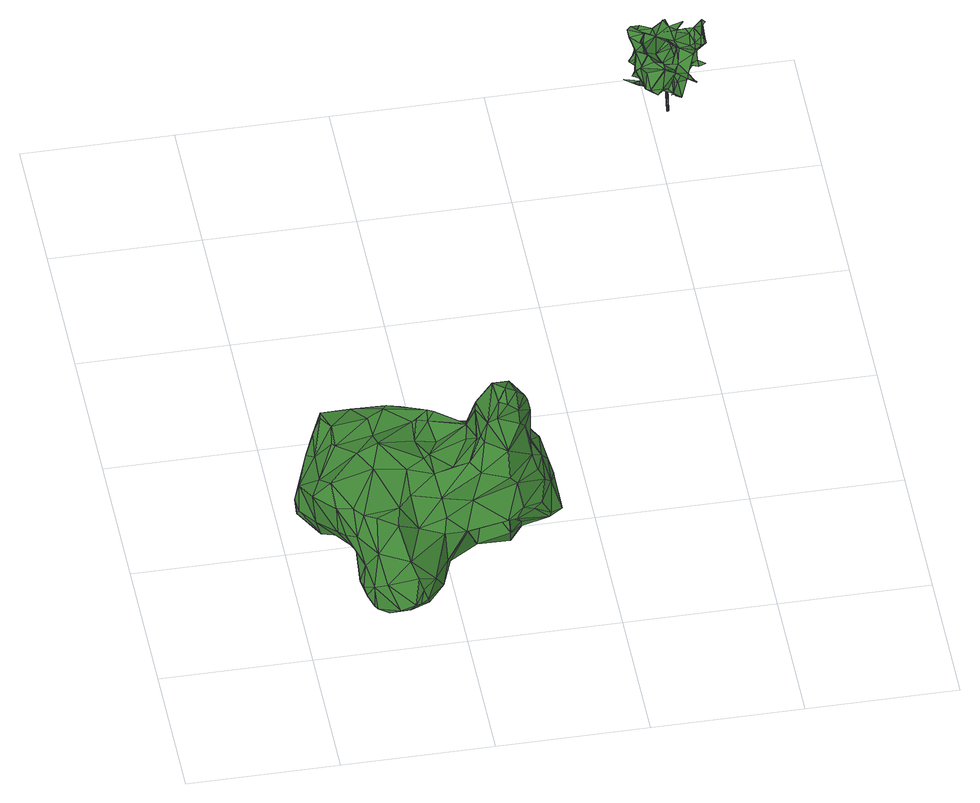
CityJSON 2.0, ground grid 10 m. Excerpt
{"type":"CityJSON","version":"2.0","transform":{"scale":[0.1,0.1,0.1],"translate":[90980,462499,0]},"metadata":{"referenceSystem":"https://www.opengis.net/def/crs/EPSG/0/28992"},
"CityObjects":{
"tree1":{"type":"SolitaryVegetationObject","attributes":{"gtid":12,"crown_width_m":14.6,"crown_median_z":6.09,"trunk_H_m":5.41,"trunk_DBH_m":0.623,"trunk_radius_m":0.311,"trunk_base_height_m":0.68,"original_gtid":"12"},"geometry":[{"type":"Solid","lod":"3","boundaries":[[[[0,1,2]],[[3,4,5]],[[6,7,8]],[[9,10,11]],[[12,13,14]],[[15,16,17]],[[18,19,20]],[[21,22,23]],[[24,25,26]],[[27,28,29]],[[30,31,32]],[[33,34,35]],[[36,35,34]],[[37,38,39]],[[40,41,42]],[[43,10,44]],[[39,45,37]],[[46,47,48]],[[49,50,51]],[[52,5,53]],[[54,26,40]],[[55,56,57]],[[3,58,4]],[[59,15,17]],[[60,49,61]],[[11,62,63]],[[49,60,64]],[[38,37,65]],[[66,45,39]],[[16,67,68]],[[69,70,71]],[[72,13,73]],[[74,22,75]],[[40,26,25]],[[76,77,78]],[[40,42,54]],[[39,38,79]],[[25,41,40]],[[42,41,80]],[[81,82,83]],[[84,85,58]],[[72,14,13]],[[77,86,78]],[[87,88,89]],[[90,35,91]],[[75,22,21]],[[53,5,4]],[[92,93,94]],[[92,94,95]],[[89,96,63]],[[23,97,21]],[[14,98,43]],[[35,36,91]],[[75,99,100]],[[74,101,22]],[[12,68,67]],[[80,41,102]],[[53,103,52]],[[104,105,106]],[[76,107,0]],[[17,16,108]],[[84,78,85]],[[27,59,28]],[[22,101,23]],[[109,2,110]],[[111,112,113]],[[114,59,17]],[[114,28,59]],[[115,72,74]],[[116,117,87]],[[118,119,120]],[[2,77,76]],[[2,76,0]],[[8,121,6]],[[76,58,3]],[[119,122,96]],[[14,68,12]],[[123,54,124]],[[54,123,125]],[[68,108,16]],[[126,127,128]],[[49,51,61]],[[35,129,33]],[[130,33,129]],[[27,15,59]],[[131,55,132]],[[29,13,12]],[[94,90,133]],[[94,134,90]],[[97,73,29]],[[97,29,28]],[[79,127,126]],[[75,62,115]],[[45,66,135]],[[43,68,14]],[[128,28,114]],[[108,68,44]],[[136,137,138]],[[139,18,140]],[[141,142,122]],[[143,144,5]],[[145,106,105]],[[146,88,87]],[[147,33,130]],[[104,106,60]],[[64,148,50]],[[51,50,149]],[[128,150,151]],[[102,152,80]],[[46,153,154]],[[8,61,121]],[[92,155,156]],[[3,157,158]],[[5,157,3]],[[56,159,160]],[[161,148,64]],[[2,1,110]],[[139,162,18]],[[162,19,18]],[[163,164,165]],[[57,145,55]],[[148,139,140]],[[166,117,167]],[[161,139,148]],[[168,167,117]],[[148,140,50]],[[160,161,169]],[[170,159,55]],[[170,55,131]],[[64,169,161]],[[56,55,159]],[[64,50,49]],[[171,117,166]],[[171,87,117]],[[172,30,94]],[[98,72,173]],[[174,165,164]],[[154,153,47]],[[115,74,75]],[[73,74,72]],[[37,45,6]],[[168,175,65]],[[176,89,177]],[[131,118,170]],[[160,139,161]],[[107,1,0]],[[117,175,168]],[[32,31,165]],[[94,30,134]],[[178,179,180]],[[118,181,182]],[[183,52,83]],[[143,5,52]],[[93,172,94]],[[29,73,13]],[[93,105,172]],[[118,120,170]],[[162,170,120]],[[184,185,186]],[[182,181,143]],[[144,143,181]],[[97,28,128]],[[131,156,187]],[[131,132,156]],[[29,12,27]],[[39,79,126]],[[39,126,66]],[[71,152,69]],[[186,91,188]],[[189,190,186]],[[189,191,190]],[[54,192,193]],[[194,189,113]],[[167,149,50]],[[149,121,61]],[[23,101,97]],[[97,101,73]],[[73,101,74]],[[186,185,189]],[[107,95,195]],[[194,107,195]],[[97,127,21]],[[194,1,107]],[[153,196,47]],[[105,197,145]],[[130,178,198]],[[92,95,155]],[[86,77,24]],[[78,86,193]],[[78,193,192]],[[189,194,191]],[[195,191,194]],[[190,91,186]],[[188,91,36]],[[188,199,184]],[[41,25,200]],[[113,185,111]],[[115,62,173]],[[62,201,173]],[[113,189,185]],[[41,200,102]],[[188,36,199]],[[184,186,188]],[[195,133,191]],[[48,47,196]],[[111,184,199]],[[108,202,17]],[[185,184,111]],[[190,133,90]],[[191,133,190]],[[111,203,112]],[[103,53,81]],[[204,109,205]],[[14,72,98]],[[12,67,27]],[[15,67,16]],[[27,67,15]],[[112,194,113]],[[35,134,206]],[[20,89,88]],[[147,102,205]],[[147,205,33]],[[62,11,201]],[[55,145,197]],[[156,132,92]],[[166,167,50]],[[140,166,50]],[[171,18,146]],[[87,171,146]],[[20,88,18]],[[18,88,146]],[[98,173,201]],[[207,208,48]],[[48,209,207]],[[128,127,97]],[[171,140,18]],[[171,166,140]],[[102,147,152]],[[61,8,210]],[[181,157,144]],[[176,177,65]],[[78,192,85]],[[11,43,201]],[[131,187,118]],[[91,190,90]],[[119,162,120]],[[119,19,162]],[[103,81,83]],[[177,62,100]],[[71,80,152]],[[211,125,123]],[[76,95,107]],[[168,37,6]],[[168,65,37]],[[116,89,176]],[[87,89,116]],[[164,163,212]],[[77,2,24]],[[83,52,103]],[[136,174,164]],[[164,135,136]],[[213,208,10]],[[44,10,208]],[[11,10,43]],[[96,214,63]],[[21,127,75]],[[199,36,34]],[[199,34,111]],[[114,150,128]],[[54,125,192]],[[135,66,215]],[[216,135,215]],[[126,215,66]],[[200,204,102]],[[109,204,200]],[[205,217,218]],[[104,212,163]],[[176,175,116]],[[65,175,176]],[[170,162,159]],[[160,159,162]],[[160,162,139]],[[212,7,164]],[[109,24,2]],[[109,200,24]],[[117,116,175]],[[115,173,72]],[[111,34,203]],[[33,203,34]],[[90,134,35]],[[85,219,58]],[[211,46,48]],[[201,43,98]],[[96,20,19]],[[132,197,92]],[[53,4,219]],[[63,177,89]],[[220,76,3]],[[6,45,7]],[[94,133,195]],[[9,183,83]],[[83,10,9]],[[43,44,68]],[[102,204,205]],[[79,99,127]],[[75,127,99]],[[114,221,150]],[[198,138,137]],[[195,95,94]],[[45,135,7]],[[84,58,76]],[[164,7,135]],[[24,26,193]],[[10,82,213]],[[203,218,112]],[[119,222,122]],[[30,172,31]],[[63,62,177]],[[100,65,177]],[[65,100,38]],[[100,62,75]],[[196,153,209]],[[119,96,19]],[[11,214,9]],[[11,63,214]],[[85,125,219]],[[163,165,223]],[[122,214,96]],[[57,56,169]],[[221,198,137]],[[60,106,169]],[[145,169,106]],[[57,169,145]],[[221,69,198]],[[202,207,71]],[[100,99,38]],[[54,42,124]],[[220,155,224]],[[135,216,136]],[[136,216,137]],[[10,83,82]],[[150,216,151]],[[221,216,150]],[[221,137,216]],[[5,144,157]],[[182,222,118]],[[119,118,222]],[[130,152,147]],[[129,35,206]],[[81,211,48]],[[6,149,168]],[[216,215,151]],[[151,215,128]],[[126,128,215]],[[153,42,80]],[[141,182,142]],[[224,76,220]],[[224,95,76]],[[180,179,225]],[[32,180,225]],[[167,168,149]],[[123,46,211]],[[182,141,222]],[[122,222,141]],[[81,53,219]],[[123,124,46]],[[163,105,104]],[[136,138,174]],[[163,223,105]],[[60,169,64]],[[160,169,56]],[[226,179,178]],[[86,24,193]],[[54,193,26]],[[149,6,121]],[[149,61,51]],[[17,70,114]],[[7,212,8]],[[134,179,226]],[[179,134,30]],[[125,211,219]],[[48,208,213]],[[125,85,192]],[[198,69,152]],[[198,152,130]],[[81,219,211]],[[224,155,95]],[[220,156,155]],[[84,76,78]],[[183,227,142]],[[202,108,208]],[[44,208,108]],[[48,196,209]],[[114,70,221]],[[221,70,69]],[[58,219,4]],[[165,174,32]],[[165,172,223]],[[93,197,105]],[[52,142,143]],[[183,142,52]],[[143,142,182]],[[156,228,187]],[[70,17,202]],[[110,229,109]],[[104,60,210]],[[129,178,130]],[[178,206,226]],[[129,206,178]],[[226,206,134]],[[212,210,8]],[[60,61,210]],[[70,202,71]],[[157,228,158]],[[3,158,228]],[[109,217,205]],[[20,96,89]],[[229,217,109]],[[218,217,112]],[[220,228,156]],[[181,228,157]],[[220,3,228]],[[79,38,99]],[[118,228,181]],[[187,228,118]],[[213,82,48]],[[208,207,202]],[[81,48,82]],[[71,207,80]],[[200,25,24]],[[104,210,212]],[[122,227,214]],[[153,46,124]],[[142,227,122]],[[9,227,183]],[[214,227,9]],[[153,124,42]],[[209,80,207]],[[209,153,80]],[[180,138,178]],[[198,178,138]],[[46,154,47]],[[93,92,197]],[[55,197,132]],[[172,105,223]],[[225,179,30]],[[225,30,32]],[[32,174,138]],[[180,32,138]],[[165,31,172]],[[33,218,203]],[[194,230,1]],[[112,230,194]],[[205,218,33]],[[112,217,230]],[[110,230,229]],[[110,1,230]],[[229,230,217]],[[231,232,233]],[[231,233,234]],[[232,235,236]],[[232,236,233]],[[233,236,237]],[[233,237,234]],[[236,235,238]],[[236,238,237]],[[237,238,239]],[[237,239,234]],[[238,235,240]],[[238,240,239]],[[239,240,241]],[[239,241,234]],[[240,235,242]],[[240,242,241]],[[241,242,243]],[[241,243,234]],[[242,235,244]],[[242,244,243]],[[244,235,245]],[[244,245,243]],[[243,245,246]],[[243,246,234]],[[246,245,247]],[[246,247,234]],[[245,235,248]],[[245,248,247]],[[247,248,249]],[[247,249,234]],[[248,235,250]],[[248,250,249]],[[249,250,251]],[[249,251,234]],[[250,235,252]],[[250,252,251]],[[251,252,253]],[[251,253,234]],[[253,252,254]],[[253,254,234]],[[252,235,255]],[[252,255,254]],[[254,255,256]],[[254,256,234]],[[255,235,257]],[[255,257,256]],[[256,257,258]],[[256,258,234]],[[257,235,259]],[[257,259,258]],[[258,259,260]],[[258,260,234]],[[259,235,261]],[[259,261,260]],[[260,261,262]],[[260,262,234]],[[261,235,263]],[[261,263,262]],[[263,235,264]],[[263,264,262]],[[262,264,265]],[[262,265,234]],[[265,264,266]],[[265,266,234]],[[264,235,267]],[[264,267,266]],[[267,235,268]],[[267,268,266]],[[266,268,269]],[[266,269,234]],[[268,235,232]],[[268,232,269]],[[269,232,231]],[[269,231,234]]]]}]},
"tree2":{"type":"SolitaryVegetationObject","attributes":{"gtid":62,"crown_width_m":5.51,"crown_median_z":5.21,"trunk_H_m":4.73,"trunk_DBH_m":0.194,"trunk_radius_m":0.0969,"trunk_base_height_m":0.48,"original_gtid":"63"},"geometry":[{"type":"MultiSurface","lod":"3","boundaries":[[[270,271,272]],[[273,274,275]],[[276,277,278]],[[279,280,281]],[[282,280,279]],[[283,284,285]],[[286,287,288]],[[289,290,291]],[[289,291,292]],[[293,294,295]],[[293,296,294]],[[297,298,299]],[[300,301,302]],[[300,302,303]],[[304,305,306]],[[307,308,309]],[[310,309,308]],[[283,285,286]],[[311,312,313]],[[314,315,316]],[[317,318,319]],[[320,321,322]],[[323,318,317]],[[320,274,324]],[[273,324,274]],[[325,301,300]],[[326,327,328]],[[329,328,327]],[[330,331,332]],[[325,333,331]],[[334,335,336]],[[337,338,339]],[[319,299,298]],[[340,341,342]],[[343,344,345]],[[346,331,347]],[[348,309,349]],[[326,350,351]],[[352,353,272]],[[322,354,284]],[[355,356,354]],[[357,358,359]],[[349,309,360]],[[361,362,363]],[[364,365,362]],[[366,362,365]],[[284,275,320]],[[367,368,369]],[[336,370,371]],[[372,373,343]],[[374,375,376]],[[377,376,375]],[[378,359,379]],[[380,360,381]],[[382,383,384]],[[338,337,385]],[[386,382,387]],[[329,388,389]],[[307,390,391]],[[392,393,394]],[[344,395,394]],[[396,397,313]],[[284,320,322]],[[315,314,378]],[[272,398,317]],[[399,383,400]],[[376,401,402]],[[355,322,321]],[[380,381,386]],[[311,403,404]],[[405,406,407]],[[408,353,367]],[[409,350,328]],[[304,306,410]],[[411,304,412]],[[413,293,414]],[[279,404,403]],[[355,276,356]],[[321,276,355]],[[276,321,277]],[[332,313,312]],[[415,416,417]],[[366,362,361]],[[329,418,419]],[[369,420,421]],[[382,384,422]],[[306,423,424]],[[389,277,321]],[[425,346,426]],[[321,324,427]],[[281,325,428]],[[301,428,325]],[[429,430,379]],[[431,432,433]],[[342,341,434]],[[411,412,435]],[[367,369,436]],[[419,352,371]],[[437,438,439]],[[306,424,440]],[[323,406,405]],[[329,389,418]],[[427,324,441]],[[394,442,344]],[[333,443,331]],[[444,331,443]],[[366,364,362]],[[445,446,392]],[[279,428,404]],[[447,404,428]],[[439,448,438]],[[357,314,449]],[[305,444,306]],[[421,358,436]],[[379,358,421]],[[407,337,339]],[[407,339,405]],[[338,405,339]],[[313,397,450]],[[304,410,412]],[[314,316,294]],[[315,451,316]],[[279,311,282]],[[452,356,453]],[[356,276,453]],[[454,377,455]],[[456,377,454]],[[457,458,326]],[[459,427,460]],[[461,345,299]],[[343,395,344]],[[301,462,463]],[[278,453,276]],[[409,464,465]],[[457,327,458]],[[326,328,350]],[[406,466,407]],[[467,468,469]],[[467,469,470]],[[435,381,360]],[[468,467,435]],[[471,295,451]],[[400,383,382]],[[301,463,302]],[[436,369,421]],[[472,402,416]],[[361,363,366]],[[292,392,395]],[[435,360,386]],[[315,471,451]],[[446,473,393]],[[392,446,393]],[[474,373,372]],[[326,365,457]],[[326,384,365]],[[402,472,374]],[[470,475,438]],[[455,424,423]],[[392,394,395]],[[471,315,291]],[[378,476,430]],[[378,430,315]],[[422,348,349]],[[283,286,463]],[[402,417,416]],[[380,400,382]],[[355,354,322]],[[411,467,470]],[[416,477,478]],[[416,478,472]],[[444,423,306]],[[449,271,270]],[[408,449,270]],[[398,272,271]],[[303,302,286]],[[463,286,302]],[[404,447,479]],[[464,370,336]],[[445,473,446]],[[452,453,278]],[[295,294,316]],[[480,336,335]],[[464,336,480]],[[408,367,436]],[[270,353,408]],[[278,481,288]],[[457,288,481]],[[441,482,281]],[[483,465,393]],[[483,409,465]],[[343,292,395]],[[297,345,298]],[[321,427,389]],[[413,414,474]],[[372,413,474]],[[440,424,456]],[[465,464,480]],[[366,457,364]],[[288,457,366]],[[457,365,364]],[[415,484,477]],[[476,484,415]],[[317,398,323]],[[283,463,284]],[[463,275,284]],[[314,296,449]],[[466,449,296]],[[295,316,451]],[[378,484,476]],[[297,299,345]],[[285,284,354]],[[330,312,404]],[[332,312,330]],[[471,291,289]],[[286,285,287]],[[353,352,427]],[[345,413,343]],[[372,343,413]],[[345,344,442]],[[319,449,485]],[[452,288,287]],[[435,360,309]],[[331,444,305]],[[300,481,440]],[[418,486,427]],[[487,350,483]],[[317,319,488]],[[489,488,319]],[[313,490,396]],[[288,452,278]],[[275,482,273]],[[404,428,331]],[[479,428,404]],[[369,368,491]],[[282,312,450]],[[492,493,332]],[[422,380,382]],[[392,401,445]],[[422,349,380]],[[478,494,469]],[[434,341,420]],[[459,321,427]],[[367,427,441]],[[381,495,386]],[[384,440,365]],[[374,376,402]],[[306,440,384]],[[306,384,410]],[[422,384,348]],[[332,346,478]],[[332,478,477]],[[431,496,432]],[[270,272,353]],[[419,418,352]],[[445,391,473]],[[325,486,333]],[[300,486,325]],[[483,473,391]],[[393,473,483]],[[399,400,386]],[[388,481,277]],[[277,481,278]],[[369,491,420]],[[491,368,420]],[[420,368,433]],[[367,433,368]],[[445,401,376]],[[356,285,354]],[[472,469,497]],[[401,315,498]],[[499,350,487]],[[350,500,308]],[[378,314,357]],[[378,357,359]],[[501,502,460]],[[501,460,321]],[[450,503,504]],[[327,388,329]],[[367,353,427]],[[435,412,360]],[[343,373,292]],[[391,390,487]],[[448,426,347]],[[347,331,448]],[[504,429,282]],[[420,429,504]],[[336,272,317]],[[388,457,481]],[[293,461,505]],[[477,416,415]],[[448,331,305]],[[477,484,332]],[[438,448,305]],[[442,393,298]],[[347,426,346]],[[483,391,487]],[[461,413,345]],[[461,293,413]],[[271,406,323]],[[398,271,323]],[[380,386,400]],[[449,318,505]],[[403,311,279]],[[458,327,326]],[[420,504,421]],[[449,505,461]],[[463,482,275]],[[482,463,462]],[[396,490,429]],[[320,275,274]],[[311,312,282]],[[412,410,382]],[[281,462,301]],[[482,462,281]],[[490,341,429]],[[382,360,412]],[[379,359,358]],[[425,478,346]],[[470,478,425]],[[478,470,494]],[[445,375,391]],[[409,419,371]],[[409,371,464]],[[480,506,465]],[[489,465,506]],[[371,272,336]],[[488,489,506]],[[419,409,329]],[[329,409,328]],[[357,449,408]],[[435,310,468]],[[309,310,435]],[[466,338,407]],[[379,504,429]],[[289,373,507]],[[296,505,466]],[[435,386,381]],[[425,475,470]],[[504,503,397]],[[501,321,502]],[[281,280,496]],[[271,466,406]],[[449,466,271]],[[342,496,280]],[[497,308,374]],[[307,374,308]],[[363,362,366]],[[321,486,389]],[[390,307,500]],[[301,447,428]],[[377,375,445]],[[483,350,409]],[[472,478,469]],[[459,508,441]],[[441,508,431]],[[484,492,332]],[[384,500,348]],[[384,326,509]],[[452,287,285]],[[393,442,394]],[[352,418,427]],[[279,281,428]],[[442,298,345]],[[319,485,299]],[[449,319,318]],[[338,466,405]],[[384,383,410]],[[410,383,399]],[[506,336,488]],[[488,336,317]],[[313,450,312]],[[506,480,336]],[[296,314,294]],[[440,486,300]],[[486,440,456]],[[373,289,292]],[[301,325,281]],[[485,510,299]],[[454,486,456]],[[333,486,454]],[[333,454,455]],[[505,296,293]],[[301,428,479]],[[404,312,311]],[[377,445,376]],[[332,490,313]],[[389,388,277]],[[496,431,508]],[[280,282,340]],[[340,342,280]],[[324,273,441]],[[401,417,402]],[[435,467,411]],[[337,407,338]],[[401,511,291]],[[424,512,456]],[[377,456,512]],[[377,512,424]],[[505,323,466]],[[496,513,432]],[[440,481,288]],[[429,504,396]],[[374,472,497]],[[497,469,310]],[[468,310,469]],[[288,481,286]],[[509,500,384]],[[308,500,509]],[[331,346,332]],[[449,461,299]],[[327,457,388]],[[378,430,484]],[[379,430,378]],[[323,505,318]],[[331,428,325]],[[330,404,331]],[[307,391,375]],[[307,375,374]],[[470,469,494]],[[498,430,476]],[[489,393,465]],[[282,429,340]],[[514,444,443]],[[514,443,333]],[[303,286,300]],[[481,300,286]],[[450,504,282]],[[432,434,433]],[[420,433,434]],[[429,341,340]],[[349,360,380]],[[492,341,493]],[[490,493,341]],[[484,341,492]],[[449,299,510]],[[489,298,393]],[[449,510,485]],[[479,447,301]],[[405,466,323]],[[509,326,351]],[[509,351,308]],[[382,386,360]],[[350,390,500]],[[350,499,390]],[[476,415,417]],[[273,482,441]],[[502,321,459]],[[502,459,460]],[[441,281,496]],[[498,315,430]],[[367,441,433]],[[441,431,433]],[[341,430,429]],[[496,459,441]],[[496,508,459]],[[464,371,370]],[[319,298,489]],[[401,392,511]],[[421,504,379]],[[514,455,423]],[[514,333,455]],[[514,423,444]],[[411,305,304]],[[348,500,307]],[[424,455,377]],[[493,490,332]],[[342,513,496]],[[498,476,515]],[[498,515,401]],[[417,401,515]],[[417,515,476]],[[351,350,308]],[[513,342,434]],[[420,341,429]],[[432,513,434]],[[357,436,358]],[[357,408,436]],[[291,516,401]],[[315,401,516]],[[315,516,291]],[[295,414,293]],[[471,517,295]],[[365,288,366]],[[414,295,517]],[[474,517,373]],[[414,517,474]],[[440,288,365]],[[517,471,507]],[[517,507,373]],[[289,507,471]],[[450,397,503]],[[356,452,285]],[[460,486,321]],[[389,486,418]],[[427,486,460]],[[292,511,392]],[[291,511,292]],[[309,348,307]],[[470,305,411]],[[470,438,305]],[[390,499,518]],[[387,399,386]],[[341,484,430]],[[371,519,272]],[[352,272,519]],[[352,519,371]],[[438,475,448]],[[426,475,425]],[[448,475,426]],[[396,504,397]],[[497,310,308]],[[487,390,499]],[[320,520,321]],[[320,324,520]],[[321,520,324]],[[382,399,387]],[[382,410,399]],[[521,522,523]],[[521,523,524]],[[524,523,525]],[[524,525,526]],[[525,523,527]],[[525,527,526]],[[523,522,527]],[[527,522,528]],[[527,528,526]],[[528,522,529]],[[528,529,526]],[[522,530,529]],[[529,530,526]],[[526,530,531]],[[530,522,521]],[[530,521,531]],[[531,521,524]],[[531,524,526]]]}]}
},
"vertices":[
[157,95,85],[158,90,96],[166,81,79],[142,106,40],[136,101,19],[129,114,17],[20,90,76],[45,94,91],[34,109,86],[85,68,28],[95,55,31],[68,61,31],[66,15,24],[53,17,22],[65,20,21],[74,13,42],[77,12,34],[83,19,45],[42,138,28],[58,132,38],[50,123,33],[39,34,31],[41,31,26],[40,28,29],[165,63,76],[157,51,70],[163,52,59],[68,8,34],[52,20,43],[59,11,28],[116,96,103],[97,98,89],[90,84,92],[136,56,113],[131,67,132],[125,68,128],[132,67,146],[14,79,72],[27,61,56],[26,61,76],[152,48,68],[144,45,73],[140,44,65],[81,32,30],[85,29,30],[25,76,85],[138,58,40],[123,70,60],[116,55,37],[30,141,86],[24,135,74],[29,136,86],[115,94,15],[127,94,17],[162,52,56],[89,147,75],[78,155,67],[80,147,78],[145,97,37],[71,14,51],[49,140,87],[34,125,88],[44,65,34],[53,81,34],[42,154,71],[17,83,46],[36,56,79],[72,10,33],[78,15,29],[95,49,68],[93,43,60],[107,44,59],[58,24,22],[46,21,23],[44,31,24],[38,42,29],[150,101,66],[169,76,70],[169,72,61],[31,55,58],[134,43,65],[130,74,29],[109,60,34],[108,83,18],[145,79,60],[151,72,45],[169,74,69],[35,120,24],[41,120,27],[40,109,26],[121,89,128],[130,80,151],[114,122,83],[99,118,97],[116,97,103],[136,108,91],[65,106,36],[44,24,39],[62,35,24],[38,57,42],[40,63,37],[44,23,24],[141,49,91],[123,92,17],[68,127,96],[95,119,98],[71,132,94],[146,103,91],[89,26,32],[160,69,94],[161,83,97],[144,63,141],[153,72,131],[152,76,137],[67,20,61],[47,36,24],[8,103,37],[8,111,42],[101,142,34],[82,125,45],[89,148,44],[32,112,85],[80,106,35],[145,61,42],[145,58,49],[151,69,41],[37,48,62],[41,39,45],[48,31,61],[123,68,112],[119,58,95],[105,150,51],[105,141,73],[130,93,123],[120,86,124],[53,79,90],[74,76,89],[74,61,80],[91,71,87],[49,155,53],[28,149,48],[93,111,17],[94,101,15],[109,115,14],[124,126,16],[81,138,86],[37,133,25],[136,49,96],[33,155,54],[22,117,71],[63,43,72],[50,47,77],[113,54,76],[135,46,65],[142,59,57],[121,115,77],[124,129,60],[126,124,22],[121,119,42],[81,157,55],[76,158,61],[44,158,61],[61,151,48],[84,113,95],[59,94,98],[83,98,92],[22,139,45],[18,127,64],[10,106,58],[64,146,79],[89,154,49],[28,131,28],[94,112,95],[57,37,25],[86,81,92],[9,100,42],[21,87,32],[36,80,34],[113,67,97],[120,77,108],[104,75,87],[113,129,19],[95,115,15],[95,96,14],[144,72,149],[150,76,141],[141,82,149],[127,135,49],[137,72,153],[145,84,141],[133,89,140],[136,90,136],[171,58,56],[171,57,57],[142,94,119],[139,96,119],[107,58,53],[96,130,86],[93,56,79],[137,64,146],[160,59,82],[63,41,29],[94,39,40],[145,63,129],[156,60,90],[153,65,99],[121,71,115],[108,46,57],[96,42,37],[107,48,56],[57,123,93],[139,63,29],[58,108,92],[100,53,32],[68,89,37],[42,51,77],[65,53,78],[153,72,105],[149,68,122],[140,77,31],[134,115,62],[77,49,62],[93,124,41],[87,113,96],[131,112,66],[115,90,96],[119,74,109],[88,97,32],[128,131,47],[154,75,103],[149,82,112],[93,88,61],[92,88,7],[92,89,61],[89,88,61],[89,88,7],[92,89,7],[92,90,61],[91,90,7],[91,91,61],[90,91,7],[90,91,61],[89,91,7],[89,91,61],[88,90,7],[87,90,7],[88,91,61],[87,90,61],[86,89,7],[87,89,61],[86,88,7],[86,89,61],[86,87,7],[86,88,61],[86,87,61],[86,86,7],[87,86,61],[87,85,7],[88,85,61],[88,84,7],[89,85,61],[89,84,7],[90,85,61],[90,85,7],[91,85,7],[91,85,61],[92,86,61],[92,86,7],[92,87,7],[93,87,61],
[306,476,37],[301,474,23],[307,468,30],[287,452,53],[292,450,52],[289,449,59],[304,442,46],[308,446,45],[309,444,46],[289,474,66],[293,469,58],[292,468,59],[294,476,65],[296,450,56],[294,443,49],[297,442,48],[307,446,61],[307,446,60],[314,446,57],[327,493,42],[332,490,45],[323,486,42],[328,487,32],[314,489,22],[308,489,29],[316,494,28],[309,487,28],[319,482,32],[325,480,32],[315,481,27],[307,455,57],[298,458,64],[301,451,64],[306,449,64],[326,462,64],[316,464,68],[319,462,63],[331,468,57],[328,468,58],[333,467,60],[327,470,66],[291,480,70],[295,481,65],[297,484,66],[305,489,32],[311,489,38],[311,494,36],[308,467,24],[305,471,24],[317,472,27],[294,446,49],[301,449,46],[298,445,47],[301,474,22],[291,452,52],[297,466,59],[320,456,54],[314,458,50],[324,462,48],[315,460,44],[303,478,63],[305,469,69],[305,481,65],[305,469,54],[313,455,30],[315,455,30],[315,459,27],[292,480,21],[297,481,21],[296,477,21],[299,477,62],[298,480,55],[301,474,62],[330,491,26],[333,485,29],[324,482,23],[311,480,71],[311,476,76],[333,466,60],[336,466,61],[326,461,48],[323,467,53],[304,464,39],[303,466,38],[297,441,48],[300,444,47],[301,438,47],[306,482,37],[300,482,41],[301,488,44],[334,466,67],[326,438,54],[325,440,54],[326,438,55],[323,443,52],[322,446,55],[321,441,55],[291,474,43],[289,475,44],[291,479,42],[317,468,28],[315,469,38],[328,493,27],[326,496,32],[323,475,55],[325,468,50],[318,477,52],[317,468,51],[304,488,45],[298,487,45],[336,465,67],[335,470,78],[332,456,69],[329,452,69],[327,456,62],[287,483,22],[334,464,78],[334,455,71],[313,454,52],[308,452,44],[331,464,49],[329,468,45],[327,479,33],[327,473,32],[332,482,30],[331,486,31],[293,485,56],[291,486,57],[306,468,25],[335,454,72],[334,455,70],[317,478,41],[321,479,53],[288,477,70],[298,471,71],[298,476,21],[298,476,22],[296,477,22],[301,477,39],[323,467,40],[328,452,69],[327,470,67],[329,462,66],[318,486,24],[318,493,28],[312,482,54],[318,484,57],[314,480,52],[310,461,45],[315,464,43],[293,477,50],[294,484,45],[332,464,65],[316,467,61],[318,466,60],[314,475,69],[312,476,76],[300,458,51],[296,465,67],[296,482,55],[303,485,45],[301,466,49],[299,471,47],[294,474,47],[302,476,52],[330,472,70],[294,484,34],[322,466,81],[318,465,76],[322,466,82],[317,454,57],[294,455,54],[328,480,28],[312,471,62],[312,468,66],[319,472,42],[321,476,34],[294,463,72],[313,467,78],[305,479,27],[295,481,64],[313,493,36],[305,442,48],[305,442,47],[309,466,48],[315,469,57],[313,458,50],[320,449,52],[316,455,54],[298,457,52],[307,454,57],[312,482,21],[294,452,58],[292,450,61],[319,467,29],[325,468,29],[302,479,23],[325,475,67],[326,475,67],[323,477,65],[317,474,67],[315,492,36],[320,483,59],[326,468,40],[321,492,30],[311,471,70],[307,481,50],[311,488,56],[313,480,64],[295,463,72],[320,459,23],[314,450,56],[289,454,55],[326,467,40],[310,487,55],[315,471,32],[308,458,53],[329,467,45],[315,463,24],[319,471,26],[298,480,62],[289,476,44],[310,484,55],[306,478,60],[317,475,67],[336,464,81],[295,467,58],[323,475,59],[307,480,40],[331,459,48],[331,467,57],[305,446,49],[297,454,55],[293,484,56],[294,483,55],[309,481,20],[317,461,23],[321,491,31],[301,462,52],[324,463,61],[313,482,33],[322,480,34],[320,467,52],[303,470,55],[314,469,62],[314,473,48],[317,485,35],[321,493,30],[336,461,48],[311,471,40],[292,451,52],[313,467,5],[312,468,5],[313,468,5],[312,469,52],[312,470,52],[311,469,52],[311,470,52],[310,470,52],[310,469,52],[312,467,5],[311,468,52]
]}
